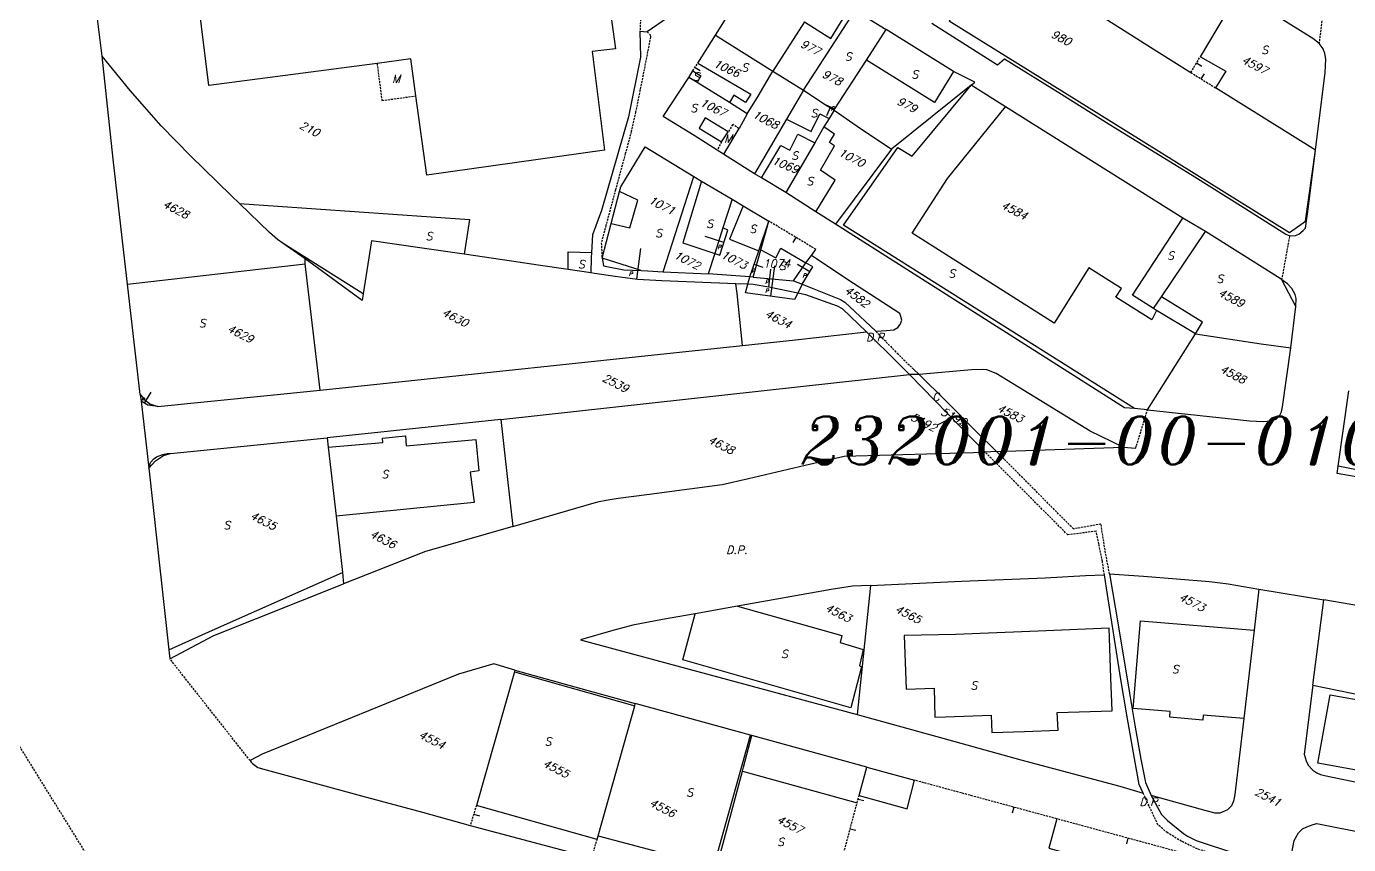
# Model space of a CAD drawing. Extents: x -334462 to -332769, y -29481 to -26664.
# Drawn here: x -334258.2 to -334092.9, y -28475.5 to -28373.3 of the extents above; entities that cross this region are included whole.
import ezdxf
from ezdxf.enums import TextEntityAlignment as Align

# ---------------------------------------------------------------- set-up
doc = ezdxf.new("R2010")
doc.units = 0
doc.header["$MEASUREMENT"] = 0
doc.linetypes.add('HIDDEN', pattern=[0.375, 0.25, -0.125])
for name, color, linetype in [('18', 7, 'CONTINUOUS'), ('20', 7, 'CONTINUOUS'), ('DP$DIVIDING$LINE', 7, 'CONTINUOUS'), ('EASEMENT$BOUNDA$', 7, 'CONTINUOUS'), ('ENC$$ST$$A$$TEXT', 7, 'CONTINUOUS'), ('ENCRO$$AREA$TEXT', 7, 'CONTINUOUS'), ('MAP$SHEET$BOUND$', 7, 'CONTINUOUS'), ('OUTER$FRAME', 7, 'CONTINUOUS'), ('PARCEL$BOUNDARY', 7, 'CONTINUOUS'), ('PARCEL$NUMBER', 7, 'CONTINUOUS'), ('STRUC$$FOOTPRINT', 7, 'CONTINUOUS')]:
    doc.layers.add(name, color=color, linetype=linetype)
doc.styles.add('ITALICT', font='ITALICT', dxfattribs={"height": 0.2})

msp = doc.modelspace()

# ---------------------------------------------------------------- linework, layer by layer
at = {"layer": '18', "color": 1, "linetype": 'Continuous'}
for p, q in [((-334111.94, -28377.85), (-334111.29, -28378.24)), ((-334174.61, -28378.4), (-334173.98, -28378.8)), ((-334111.35, -28379.85), (-334110.95, -28379.21)), ((-334162.02, -28399.64), (-334162.4, -28400.28)), ((-334202.28, -28471.69), (-334201.56, -28471.91)), ((-334120.51, -28474.69), (-334120.7, -28475.42))]:
    msp.add_line(p, q, dxfattribs=at)
at = {"layer": '18', "color": 2, "linetype": 'Continuous'}
for p, q in [((-334154.23, -28469.8), (-334153.51, -28470)), ((-334134.76, -28470.82), (-334134.96, -28471.55)), ((-334155.22, -28473.52), (-334154.5, -28473.71))]:
    msp.add_line(p, q, dxfattribs=at)
at = {"layer": 'DP$DIVIDING$LINE', "color": 30, "linetype": 'HIDDEN'}
for p, q in [((-334095.9, -28369.61), (-334096.63, -28375.44)), ((-334101.26, -28404.95), (-334100.27, -28399.44)), ((-334119.54, -28425.98), (-334118.06, -28421.17)), ((-334230.24, -28465), (-334240.26, -28452.28)), ((-334238.73, -28495.93), (-334263.81, -28455.53))]:
    msp.add_line(p, q, dxfattribs=at)
at = {"layer": 'DP$DIVIDING$LINE', "color": 2, "linetype": 'HIDDEN'}
for points in [[(-334180.59, -28373.97), (-334180.22, -28374.35), (-334180.18, -28374.6), (-334181.12, -28379.39), (-334182.05, -28384), (-334182.59, -28386.43), (-334183.33, -28389.17), (-334184.56, -28393.7), (-334185.76, -28398.16), (-334186.34, -28400.33), (-334186.24, -28402.22)], [(-334152.04, -28411.37), (-334149.35, -28414.12), (-334147.31, -28416.11)], [(-334123.45, -28441.79), (-334123.71, -28440.11), (-334124.47, -28436.35), (-334128.03, -28436.8), (-334138.37, -28426.46)], [(-334122.81, -28441.67), (-334123.37, -28438.72), (-334123.88, -28435.46), (-334127.32, -28436.06), (-334135.96, -28427.36)], [(-334100.61, -28479.94), (-334107.6, -28477.43), (-334111.83, -28476.03), (-334113.83, -28475.09), (-334115.59, -28474), (-334116.76, -28473.03), (-334118.62, -28469.05)]]:
    msp.add_lwpolyline(points, dxfattribs=at)
at = {"layer": 'EASEMENT$BOUNDA$', "color": 3, "linetype": 'HIDDEN'}
msp.add_line((-334171.3, -28387.7), (-334171.87, -28388.74), dxfattribs=at)
for points in [[(-334214.36, -28377.91), (-334213.76, -28382.54), (-334209.51, -28381.97)], [(-334169.13, -28386.04), (-334169.91, -28385.55), (-334170.47, -28386.44)]]:
    msp.add_lwpolyline(points, dxfattribs=at)
at = {"layer": 'ENC$$ST$$A$$TEXT', "color": 1, "linetype": 'Continuous'}
for p, q in [((-334157.67, -28383.34), (-334158.18, -28384.46)), ((-334171, -28400.29), (-334173.34, -28399.53)), ((-334167.21, -28402.99), (-334166.13, -28403.36)), ((-334165.4, -28405.86), (-334165.13, -28403.63)), ((-334165.16, -28406.99), (-334164.64, -28403.2)), ((-334160.29, -28403.96), (-334161.83, -28403.03)), ((-334243.41, -28420.35), (-334242.61, -28418.97))]:
    msp.add_line(p, q, dxfattribs=at)
at = {"layer": 'ENCRO$$AREA$TEXT', "color": 5, "linetype": 'Continuous'}
msp.add_line((-334181.9, -28404.88), (-334181.41, -28401.04), dxfattribs=at)
at = {"layer": 'OUTER$FRAME', "color": 2, "linetype": 'Continuous'}
msp.add_line((-334142.28, -28422.05), (-334144.28, -28423.07), dxfattribs=at)
at = {"layer": 'PARCEL$BOUNDARY', "color": 7, "linetype": 'Continuous'}
for p, q in [((-334248.7, -28376.99), (-334252.7, -28345.3)), ((-334111.46, -28377.07), (-334106.65, -28368.99)), ((-334160.93, -28372.73), (-334164.9, -28378.86)), ((-334161.05, -28381.26), (-334154.61, -28371.31)), ((-334154.61, -28371.31), (-334150.71, -28373.69)), ((-334181.5, -28373.88), (-334180.59, -28373.97)), ((-334174.28, -28377.87), (-334172.08, -28374.36)), ((-334172.08, -28374.36), (-334164.9, -28378.86)), ((-334153.2, -28377.51), (-334150.71, -28373.69)), ((-334142.3, -28378.91), (-334150.71, -28373.69)), ((-334157.14, -28383.58), (-334153.2, -28377.51)), ((-334175.4, -28379.65), (-334174.88, -28378.83)), ((-334164.9, -28378.86), (-334161.05, -28381.26)), ((-334174.36, -28380.29), (-334175.4, -28379.65)), ((-334170.31, -28382.79), (-334174.36, -28380.29)), ((-334140.12, -28380.61), (-334150.08, -28388.62)), ((-334135.82, -28383.32), (-334140.12, -28380.61)), ((-334097.07, -28388.75), (-334109.58, -28380.95)), ((-334168.11, -28384.19), (-334170.31, -28382.79)), ((-334161.05, -28381.26), (-334163.18, -28384.88)), ((-334161.05, -28381.26), (-334158.36, -28383.03)), ((-334157.23, -28383.73), (-334157.86, -28384.79)), ((-334157.23, -28383.73), (-334157.14, -28383.58)), ((-334113.63, -28397.22), (-334135.82, -28383.32)), ((-334169.13, -28386.04), (-334171.06, -28389.25)), ((-334163.18, -28384.88), (-334167.19, -28391.72)), ((-334158.5, -28385.84), (-334159.65, -28387.85)), ((-334157.86, -28384.79), (-334158.5, -28385.84)), ((-334171.06, -28389.25), (-334171.87, -28388.74)), ((-334167.19, -28391.72), (-334171.06, -28389.25)), ((-334159.65, -28387.85), (-334163.25, -28394.05)), ((-334150.08, -28388.62), (-334157.08, -28397.98)), ((-334178.59, -28403.93), (-334174.76, -28392.05)), ((-334174.76, -28392.05), (-334173.82, -28392.6)), ((-334173.82, -28392.6), (-334169.97, -28394.86)), ((-334166.3, -28392.21), (-334167.19, -28391.72)), ((-334163.25, -28394.05), (-334166.3, -28392.21)), ((-334185.09, -28397.92), (-334184.06, -28393.9)), ((-334159.5, -28396.44), (-334163.25, -28394.05)), ((-334169.97, -28394.86), (-334171.13, -28398.45)), ((-334169.97, -28394.86), (-334168.59, -28395.69)), ((-334168.59, -28395.69), (-334165.38, -28397.62)), ((-334166.38, -28401.18), (-334165.38, -28397.62)), ((-334157.08, -28397.98), (-334159.5, -28396.44)), ((-334110.82, -28398.92), (-334113.63, -28397.22)), ((-334171.13, -28398.45), (-334172.16, -28401.64)), ((-334116.31, -28407.08), (-334110.82, -28398.92)), ((-334223.36, -28402.32), (-334226.09, -28400.42)), ((-334223.34, -28402.94), (-334223.36, -28402.32)), ((-334172.16, -28401.64), (-334172.98, -28404.19)), ((-334167.35, -28404.6), (-334166.38, -28401.18)), ((-334160.75, -28402.83), (-334160.08, -28401.92)), ((-334245.56, -28405.48), (-334223.34, -28402.94)), ((-334221.47, -28418.72), (-334223.34, -28402.94)), ((-334187.66, -28404.06), (-334190.48, -28403.66)), ((-334178.59, -28403.93), (-334172.98, -28404.19)), ((-334167.75, -28404.56), (-334172.98, -28404.19)), ((-334162.33, -28405.05), (-334160.75, -28402.83)), ((-334243.96, -28419.26), (-334245.56, -28405.48)), ((-334168.02, -28405.49), (-334169.52, -28405.44)), ((-334167.35, -28404.6), (-334167.75, -28404.56)), ((-334167.35, -28404.6), (-334162.33, -28405.05)), ((-334162.33, -28405.05), (-334161.22, -28405.5)), ((-334117.33, -28408.54), (-334116.31, -28407.08)), ((-334116.92, -28408.78), (-334117.33, -28408.54)), ((-334112.08, -28411.69), (-334116.92, -28408.78)), ((-334100.14, -28413.42), (-334099.51, -28408.28)), ((-334118.06, -28421.17), (-334112.08, -28411.69)), ((-334221.47, -28418.72), (-334168.68, -28413.13)), ((-334198.89, -28422.41), (-334147.82, -28416.78)), ((-334147.82, -28416.78), (-334138.37, -28426.46)), ((-334146.62, -28416.79), (-334147.82, -28416.78)), ((-334147.31, -28416.11), (-334146.62, -28416.79)), ((-334241.76, -28420.76), (-334221.47, -28418.72)), ((-334094.22, -28428.23), (-334092.92, -28418.83)), ((-334243.96, -28419.26), (-334243.86, -28420.09)), ((-334243.86, -28420.09), (-334242.89, -28428.47)), ((-334198.89, -28422.41), (-334220.59, -28424.69)), ((-334118.06, -28421.17), (-334119.69, -28421.03)), ((-334240.16, -28426.64), (-334220.59, -28424.69)), ((-334220.59, -28424.69), (-334220.46, -28425.86)), ((-334220.46, -28425.86), (-334219.47, -28434.45)), ((-334136.92, -28426.39), (-334138.37, -28426.46)), ((-334136.92, -28426.39), (-334121.12, -28425.85)), ((-334135.96, -28427.36), (-334136.92, -28426.39)), ((-334121.12, -28425.85), (-334119.54, -28425.98)), ((-334242.89, -28428.47), (-334240.38, -28451.15)), ((-334219.47, -28434.45), (-334218.68, -28441.52)), ((-334218.68, -28441.52), (-334218.56, -28442.93)), ((-334152.68, -28443.13), (-334154.34, -28459.26)), ((-334104.13, -28443.57), (-334104.73, -28448.69)), ((-334104.13, -28443.57), (-334096.03, -28444.92)), ((-334097.42, -28455.58), (-334096.03, -28444.92)), ((-334080.3, -28447.62), (-334096.03, -28444.92)), ((-334169.32, -28445.73), (-334174.59, -28446.67)), ((-334104.73, -28448.69), (-334106.02, -28459.76)), ((-334240.38, -28451.15), (-334240.26, -28452.28)), ((-334197.12, -28453.71), (-334197.18, -28453.93)), ((-334197.18, -28453.93), (-334201.94, -28470.6)), ((-334097.42, -28455.58), (-334082.54, -28458.65)), ((-334186.74, -28474.42), (-334182.16, -28458.17)), ((-334182.16, -28458.17), (-334182.08, -28457.86)), ((-334167.7, -28461.81), (-334182.08, -28457.86)), ((-334167.5, -28461.86), (-334167.7, -28461.81)), ((-334153.16, -28465.82), (-334167.5, -28461.86)), ((-334171.91, -28478.26), (-334168.7, -28466.33)), ((-334154.12, -28469.38), (-334153.16, -28465.82)), ((-334153.16, -28465.82), (-334147.17, -28467.46)), ((-334202.71, -28473.09), (-334187.52, -28477.15)), ((-334186.86, -28474.84), (-334186.74, -28474.42))]:
    msp.add_line(p, q, dxfattribs=at)
at = {"layer": 'PARCEL$BOUNDARY', "color": 2, "linetype": 'HIDDEN'}
for p, q in [((-334181.22, -28368.23), (-334181.5, -28373.88)), ((-334174.88, -28378.83), (-334174.28, -28377.87)), ((-334112.65, -28379.04), (-334111.46, -28377.07)), ((-334112.65, -28379.04), (-334109.58, -28380.95)), ((-334129.39, -28472.28), (-334147.17, -28467.46)), ((-334156.4, -28477.94), (-334154.36, -28470.27)), ((-334154.36, -28470.27), (-334154.12, -28469.38)), ((-334201.94, -28470.6), (-334202.71, -28473.09)), ((-334112.68, -28476.82), (-334129.39, -28472.28)), ((-334187.52, -28477.15), (-334186.86, -28474.84))]:
    msp.add_line(p, q, dxfattribs=at)
at = {"layer": 'PARCEL$BOUNDARY', "color": 7, "linetype": 'Continuous'}
for points in [[(-334172.08, -28374.36), (-334165.77, -28364.29), (-334158.42, -28368.8)], [(-334172.41, -28365.38), (-334175.5, -28370.45), (-334180.59, -28373.97)], [(-334126.29, -28369.22), (-334127.1, -28369.89), (-334116.89, -28376.37), (-334112.65, -28379.04)], [(-334096.63, -28375.44), (-334097.42, -28374.81), (-334106.65, -28368.99)], [(-334145.01, -28372.9), (-334136.8, -28378.08), (-334135.94, -28377.32), (-334128.83, -28381.76), (-334122.84, -28385.51), (-334112.48, -28391.87), (-334105.79, -28396.08), (-334100.79, -28399.23), (-334100.27, -28399.44)], [(-334181.5, -28373.88), (-334181.43, -28377.11), (-334182.95, -28384.58), (-334186.3, -28396.29), (-334187.44, -28399.33), (-334187.55, -28401.54)], [(-334097.07, -28388.75), (-334095.88, -28379.06), (-334095.79, -28377.37), (-334095.91, -28376.66), (-334096.12, -28376.09), (-334096.63, -28375.44)], [(-334231.55, -28395.42), (-334232.61, -28394.39), (-334237.67, -28389.45), (-334241.35, -28385.72), (-334245.22, -28381.29), (-334248.7, -28376.99)], [(-334245.56, -28405.48), (-334245.88, -28402.6), (-334247.33, -28389.86), (-334248.7, -28376.99)], [(-334168.11, -28384.19), (-334166.74, -28382.01), (-334164.9, -28378.86)], [(-334140.12, -28380.61), (-334139.65, -28380.23), (-334142.3, -28378.91)], [(-334171.87, -28388.74), (-334174.72, -28386.92), (-334178.6, -28384.54), (-334175.4, -28379.65)], [(-334168.11, -28384.19), (-334169.12, -28386.02), (-334169.13, -28386.04)], [(-334158.36, -28383.03), (-334157.24, -28383.73), (-334157.23, -28383.73)], [(-334157.23, -28383.73), (-334154.35, -28385.74), (-334150.08, -28388.62)], [(-334184.06, -28393.9), (-334183.88, -28393.34), (-334180.83, -28388.33), (-334174.76, -28392.05)], [(-334100.27, -28399.44), (-334099.56, -28399.39), (-334099.16, -28399.23), (-334098.61, -28398.8), (-334098.33, -28398.47), (-334097.93, -28395.8), (-334097.07, -28388.75)], [(-334226.09, -28400.42), (-334226.8, -28399.92), (-334227.81, -28399.04), (-334231.55, -28395.42)], [(-334186.24, -28402.22), (-334185.13, -28398.08), (-334185.09, -28397.92)], [(-334119.69, -28421.03), (-334120.94, -28420.93), (-334157.08, -28397.98)], [(-334101.26, -28404.95), (-334101.49, -28404.78), (-334110.82, -28398.92)], [(-334203.46, -28401.75), (-334208.71, -28400.99), (-334215.04, -28400.06), (-334216.08, -28406.68)], [(-334216.08, -28406.68), (-334216.21, -28407.52), (-334223.36, -28402.32)], [(-334190.48, -28403.66), (-334194.21, -28403.12), (-334197.56, -28402.61), (-334203.46, -28401.75)], [(-334187.55, -28401.54), (-334187.58, -28402.18), (-334187.66, -28404.06)], [(-334186.24, -28402.22), (-334186.16, -28402.71), (-334186.07, -28403.19), (-334185.84, -28403.23), (-334183.51, -28403.7), (-334181.36, -28403.79)], [(-334160.08, -28401.92), (-334159.64, -28401.34), (-334159.51, -28401.16)], [(-334152.04, -28411.37), (-334150.7, -28411.29), (-334149.76, -28411.17), (-334149.27, -28410.9), (-334148.96, -28410.54), (-334148.76, -28409.99), (-334148.88, -28409.53), (-334149.01, -28409.16), (-334155.51, -28404.94), (-334159.42, -28402.34), (-334160.08, -28401.92)], [(-334169.52, -28405.44), (-334178.76, -28405.07), (-334181.8, -28404.89), (-334184.59, -28404.53), (-334187.18, -28404.14), (-334187.66, -28404.06)], [(-334181.36, -28403.79), (-334180.55, -28403.82), (-334178.59, -28403.93)], [(-334168.68, -28413.13), (-334169.36, -28406.65), (-334169.52, -28405.44)], [(-334161.75, -28406.62), (-334165.4, -28405.86), (-334167.34, -28405.51), (-334168.02, -28405.49)], [(-334161.22, -28405.5), (-334156.43, -28407.4), (-334155.91, -28407.72), (-334155.32, -28408.27), (-334152.04, -28411.37)], [(-334099.51, -28408.28), (-334099.51, -28408.27), (-334099.48, -28407.29), (-334099.62, -28406.77), (-334100.01, -28406.01), (-334100.58, -28405.46), (-334101.26, -28404.95)], [(-334153.18, -28411.46), (-334156.17, -28408.56), (-334156.82, -28408.25), (-334160.78, -28406.82), (-334161.75, -28406.62)], [(-334168.68, -28413.13), (-334162.08, -28412.45), (-334153.18, -28411.46)], [(-334147.82, -28416.78), (-334149.28, -28415.31), (-334153.18, -28411.46)], [(-334112.08, -28411.69), (-334103.85, -28412.92), (-334100.14, -28413.42)], [(-334118.06, -28421.17), (-334105.28, -28422.56), (-334103.59, -28422.65), (-334102.67, -28422.56), (-334101.97, -28422.33), (-334101.58, -28421.92), (-334101.3, -28421.43), (-334101.18, -28420.82), (-334100.14, -28413.42)], [(-334121.12, -28425.85), (-334125.23, -28423.83), (-334132.14, -28419.61), (-334137, -28416.65), (-334138.16, -28416.19), (-334138.57, -28416.13), (-334140.05, -28416.17), (-334146.62, -28416.79)], [(-334146.62, -28416.79), (-334143.29, -28420.07), (-334139.42, -28423.93), (-334136.92, -28426.39)], [(-334243.96, -28419.26), (-334243.43, -28419.89), (-334242.78, -28420.45), (-334241.76, -28420.76)], [(-334198.89, -28422.41), (-334198.05, -28429.87), (-334197.38, -28435.77)], [(-334242.89, -28428.47), (-334242.66, -28427.78), (-334242.28, -28427.32), (-334241.92, -28427.04), (-334241.15, -28426.75), (-334240.58, -28426.64), (-334240.16, -28426.64)], [(-334197.38, -28435.77), (-334187.23, -28432.82), (-334186.58, -28432.65), (-334185.74, -28432.45), (-334184.23, -28432.23), (-334180.66, -28431.78), (-334175.29, -28431.04), (-334171.23, -28430.52), (-334167.92, -28429.76), (-334160.84, -28428.1), (-334155.97, -28426.99), (-334138.37, -28426.46)], [(-334079.89, -28431.68), (-334094.34, -28429.12), (-334094.22, -28428.23)], [(-334197.38, -28435.77), (-334204.06, -28437.68), (-334208.32, -28438.88), (-334218.56, -28442.93)], [(-334152.68, -28443.13), (-334141.3, -28442.59), (-334130.85, -28442.17), (-334125.81, -28441.9), (-334123.45, -28441.79)], [(-334118.62, -28469.05), (-334119.12, -28467.99), (-334119.68, -28464.76), (-334120.59, -28459.53), (-334121.38, -28454.86), (-334123.2, -28443.48), (-334123.45, -28441.79)], [(-334122.81, -28441.67), (-334121.74, -28448.06), (-334120.3, -28456.57), (-334119.63, -28460.57), (-334118.9, -28464.81), (-334118.32, -28467.74), (-334117.59, -28469.35)], [(-334122.81, -28441.67), (-334118.56, -28441.97), (-334110.33, -28442.63), (-334107.98, -28442.93), (-334104.13, -28443.57)], [(-334240.26, -28452.28), (-334234.75, -28449.39), (-334218.56, -28442.93)], [(-334152.68, -28443.13), (-334154.92, -28443.21), (-334157.59, -28443.63), (-334169.32, -28445.73)], [(-334174.59, -28446.67), (-334178.69, -28447.39), (-334182.39, -28448.1), (-334184.9, -28448.74), (-334188.92, -28449.92), (-334154.34, -28459.26)], [(-334197.12, -28453.71), (-334199.78, -28452.91), (-334204.17, -28454.2), (-334228.72, -28464.21), (-334230.24, -28465)], [(-334197.12, -28453.71), (-334187.41, -28456.42), (-334182.08, -28457.86)], [(-334097.42, -28455.58), (-334098.49, -28464.21), (-334098.23, -28465.03), (-334097.97, -28465.57), (-334097.39, -28466.2), (-334096.92, -28466.52), (-334096.45, -28466.72), (-334095.95, -28466.88), (-334072.8, -28471.66)], [(-334154.34, -28459.26), (-334143.64, -28462.18), (-334133.89, -28464.89), (-334121.54, -28468.19), (-334118.62, -28469.05)], [(-334106.02, -28459.76), (-334107.13, -28469.23), (-334107.31, -28470.09), (-334107.58, -28470.66), (-334108.08, -28471.17), (-334109.02, -28471.56), (-334109.61, -28471.58), (-334110.73, -28471.28), (-334117.59, -28469.35)], [(-334168.7, -28466.33), (-334168.56, -28465.83), (-334167.5, -28461.86)], [(-334230.24, -28465), (-334230.09, -28465.19), (-334229.93, -28465.38), (-334229.28, -28465.85), (-334228.24, -28466.14), (-334225.29, -28466.95), (-334219.96, -28468.39), (-334216.29, -28469.39), (-334208.69, -28471.44), (-334202.71, -28473.09)], [(-334117.59, -28469.35), (-334116.31, -28471.75), (-334115.57, -28472.48), (-334113.56, -28474.12), (-334113.07, -28474.46), (-334111.98, -28474.98), (-334110.12, -28475.59), (-334107.26, -28476.51), (-334104.55, -28477.44), (-334101.87, -28478.44), (-334100.47, -28478.94)], [(-334100.47, -28478.94), (-334099.74, -28474.99), (-334099.2, -28474.01), (-334098.69, -28473.54), (-334098.16, -28473.28), (-334097.37, -28473), (-334096.89, -28472.86), (-334096.08, -28473.01), (-334076.74, -28476.86)]]:
    msp.add_lwpolyline(points, dxfattribs=at)
at = {"layer": 'PARCEL$BOUNDARY', "color": 2, "linetype": 'HIDDEN'}
msp.add_lwpolyline([(-334159.51, -28401.16), (-334160.78, -28400.38), (-334165.38, -28397.62)], dxfattribs=at)
at = {"layer": 'STRUC$$FOOTPRINT', "color": 1, "linetype": 'Continuous'}
for p, q in [((-334158.36, -28383.03), (-334157.14, -28383.58)), ((-334171.3, -28387.7), (-334170.47, -28386.44)), ((-334166.64, -28401.31), (-334165.38, -28397.62)), ((-334216.08, -28406.68), (-334226.09, -28400.42)), ((-334181.36, -28403.79), (-334186.24, -28402.22)), ((-334167.75, -28404.56), (-334166.64, -28401.31)), ((-334168.02, -28405.49), (-334167.75, -28404.56)), ((-334161.22, -28405.5), (-334161.75, -28406.62)), ((-334099.51, -28408.28), (-334101.26, -28404.95)), ((-334079.83, -28431.18), (-334094.22, -28428.23)), ((-334197.18, -28453.93), (-334182.16, -28458.17)), ((-334143.31, -28459.52), (-334137.6, -28459.33)), ((-334168.7, -28466.33), (-334154.36, -28470.27)), ((-334186.86, -28474.84), (-334201.94, -28470.6))]:
    msp.add_line(p, q, dxfattribs=at)
for points in [[(-334242.83, -28364.08), (-334243.57, -28364.16), (-334245.35, -28350.57), (-334239.46, -28349.72), (-334239.46, -28349.32), (-334197.61, -28343.93), (-334197.82, -28341.78), (-334189.25, -28340.66), (-334187.29, -28355.94), (-334184.68, -28355.73), (-334184.11, -28360.4), (-334186.68, -28360.66), (-334184.55, -28376.1), (-334187.47, -28376.44), (-334185.92, -28388.75), (-334208.13, -28391.85), (-334209.51, -28381.97)], [(-334214.36, -28377.91), (-334235.39, -28380.67), (-334236.75, -28369.51), (-334238.86, -28369.34), (-334240.06, -28367.58), (-334240.14, -28366.85)], [(-334141.96, -28367.84), (-334140.41, -28368.72), (-334142.87, -28372.6), (-334122.59, -28385.15), (-334100.3, -28399.05), (-334098.31, -28397.61), (-334097.07, -28388.75)], [(-334160.93, -28372.73), (-334157.64, -28374.78), (-334155.22, -28370.88)], [(-334209.51, -28381.97), (-334210.15, -28377.35), (-334214.36, -28377.91)], [(-334174.28, -28377.87), (-334167.64, -28381.76), (-334168.29, -28382.79), (-334169.78, -28381.89), (-334170.31, -28382.79)], [(-334142.3, -28378.91), (-334144.7, -28382.8), (-334153.2, -28377.51)], [(-334111.46, -28377.07), (-334108.29, -28378.88), (-334109.58, -28380.95)], [(-334174.88, -28378.83), (-334173.88, -28379.48), (-334174.36, -28380.29)], [(-334119.69, -28421.03), (-334156.08, -28398.11), (-334149.26, -28388.42), (-334147.49, -28389.49), (-334140.12, -28380.61)], [(-334163.18, -28384.88), (-334160.1, -28386.41), (-334159.03, -28384.2), (-334157.86, -28384.79)], [(-334116.92, -28408.78), (-334117.54, -28409.95), (-334122.03, -28407.11), (-334121.33, -28406.02), (-334125.39, -28403.43), (-334129.75, -28410.37), (-334147.46, -28399.11), (-334143.08, -28392.3), (-334135.82, -28383.32)], [(-334170.47, -28386.44), (-334173.35, -28384.71), (-334174.11, -28386.01), (-334171.3, -28387.7)], [(-334159.5, -28396.44), (-334157.09, -28392.49), (-334158.95, -28391.24), (-334157.18, -28388.19), (-334157.82, -28387.78), (-334157.2, -28386.75), (-334158.5, -28385.84)], [(-334166.3, -28392.21), (-334163.91, -28388.16), (-334162.78, -28388.74), (-334161.77, -28386.75), (-334159.65, -28387.85)], [(-334173.82, -28392.6), (-334176.15, -28400.33), (-334172.16, -28401.64)], [(-334185.09, -28397.92), (-334182.76, -28398.46), (-334181.76, -28395), (-334184.06, -28393.9)], [(-334231.55, -28395.42), (-334202.81, -28397.4), (-334203.46, -28401.75)], [(-334168.59, -28395.69), (-334170.32, -28399.85), (-334166.64, -28401.31)], [(-334117.33, -28408.54), (-334119.96, -28406.86), (-334113.63, -28397.22)], [(-334172.16, -28401.64), (-334171.5, -28401.85), (-334170.5, -28398.72), (-334171.13, -28398.45)], [(-334166.38, -28401.18), (-334164.52, -28402.2), (-334163.88, -28400.97), (-334160.75, -28402.83)], [(-334190.48, -28403.66), (-334190.48, -28401.43), (-334187.55, -28401.54)], [(-334161.22, -28405.5), (-334159.91, -28403.33), (-334160.75, -28402.83)], [(-334161.75, -28406.62), (-334162.18, -28407.4), (-334168.33, -28406.55), (-334168.02, -28405.49)], [(-334112.08, -28411.69), (-334111.18, -28410.22), (-334116.31, -28407.08)], [(-334241.76, -28420.76), (-334243.02, -28420.58), (-334243.86, -28420.09)], [(-334220.46, -28425.86), (-334213.64, -28425.26), (-334213.69, -28424.73), (-334210.79, -28424.44), (-334210.71, -28425.67), (-334202.02, -28424.87), (-334201.64, -28428.82), (-334202.72, -28428.95), (-334202.23, -28432.76), (-334219.47, -28434.45)], [(-334242.89, -28428.47), (-334242.04, -28427.57), (-334241.07, -28426.87), (-334240.16, -28426.64)], [(-334240.38, -28451.15), (-334234.55, -28448.55), (-334218.68, -28441.52)], [(-334169.32, -28445.73), (-334156.27, -28449.38), (-334156.49, -28450.24), (-334153.59, -28451.12), (-334154.06, -28453.16), (-334153.8, -28453.28), (-334155.14, -28458.42), (-334176.13, -28452.4), (-334174.59, -28446.67)], [(-334137.6, -28459.33), (-334137.51, -28461.49), (-334133.43, -28461.35), (-334129.25, -28461.2), (-334129.35, -28458.99), (-334122.5, -28458.8), (-334122.64, -28454.67), (-334122.85, -28448.47), (-334131.74, -28448.83), (-334142.08, -28449.25), (-334148.46, -28449.36), (-334148.22, -28456.09), (-334144.73, -28455.96), (-334144.66, -28459.56), (-334143.31, -28459.52)], [(-334106.02, -28459.76), (-334111.1, -28459.31), (-334111.15, -28459.95), (-334115.27, -28459.59), (-334115.22, -28458.85), (-334119.85, -28458.48), (-334118.95, -28447.55), (-334104.73, -28448.69)], [(-334067.6, -28461.75), (-334073.12, -28469.61), (-334096.77, -28465.34), (-334095.22, -28456.79), (-334067.79, -28461.71)], [(-334186.74, -28474.42), (-334172.25, -28478.22), (-334167.7, -28461.81)], [(-334154.12, -28469.38), (-334148.11, -28471.01), (-334147.17, -28467.46)], [(-334129.39, -28472.28), (-334130.39, -28475.94), (-334110.17, -28481.43), (-334113.41, -28493.56), (-334115.54, -28494.09), (-334151.64, -28484.35), (-334150.33, -28479.38), (-334156.4, -28477.94)]]:
    msp.add_lwpolyline(points, dxfattribs=at)

# ---------------------------------------------------------------- texts
at = {"layer": '20', "color": 2, "linetype": 'Continuous', "style": 'ITALICT'}
msp.add_text('5192', height=1, rotation=332.7705, dxfattribs=at).set_placement((-334144.28, -28423.07), align=Align.TOP_RIGHT)
at = {"layer": 'DP$DIVIDING$LINE', "color": 4, "linetype": 'Continuous', "style": 'ITALICT'}
for p in [(-334151.91, -28412.11), (-334117.73, -28470.15)]:
    msp.add_text('D.P.', height=1, dxfattribs=at).set_placement(p, align=Align.MIDDLE)
at = {"layer": 'DP$DIVIDING$LINE', "color": 2, "linetype": 'Continuous', "style": 'ITALICT'}
msp.add_text('D.P.', height=1, dxfattribs=at).set_placement((-334169.4, -28438.69), align=Align.MIDDLE)
at = {"layer": 'EASEMENT$BOUNDA$', "color": 3, "linetype": 'Continuous', "style": 'ITALICT'}
for s, p in [('M', (-334211.97, -28379.84)), ('M', (-334170.46, -28387.28)), ('C', (-334144.51, -28419.56))]:
    msp.add_text(s, height=1, dxfattribs=at).set_placement(p, align=Align.MIDDLE)
at = {"layer": 'ENC$$ST$$A$$TEXT', "color": 1, "linetype": 'Continuous', "style": 'ITALICT'}
for p in [(-334157.41, -28383.55), (-334171.59, -28400.86), (-334167.34, -28403.84), (-334160.95, -28404.4), (-334165.63, -28405.21), (-334165.65, -28406.31), (-334243.65, -28419.94)]:
    msp.add_text('P', height=0.5, dxfattribs=at).set_placement(p, align=Align.MIDDLE)
at = {"layer": 'ENCRO$$AREA$TEXT', "color": 5, "linetype": 'Continuous', "style": 'ITALICT'}
msp.add_text('P', height=0.5, dxfattribs=at).set_placement((-334182.66, -28404.18), align=Align.MIDDLE)
at = {"layer": 'MAP$SHEET$BOUND$', "color": 6, "linetype": 'Continuous', "style": 'ITALICT'}
msp.add_text('232001-00-010-0', height=6, dxfattribs=at).set_placement((-334119, -28425), align=Align.MIDDLE)
at = {"layer": 'PARCEL$NUMBER', "color": 7, "linetype": 'Continuous', "style": 'ITALICT'}
for s, p in [('980', (-334128.84, -28374.71)), ('977', (-334160.18, -28375.92)), ('4597', (-334104.65, -28378.12)), ('978', (-334157.46, -28379.69)), ('979', (-334148.11, -28383.08)), ('1068', (-334165.78, -28384.92)), ('210', (-334222.79, -28386.08)), ('1070', (-334155.03, -28389.68)), ('4628', (-334239.49, -28396.13)), ('1071', (-334178.77, -28395.63)), ('4584', (-334134.71, -28396.26)), ('1072', (-334175.59, -28402.49)), ('1073', (-334169.72, -28402.43)), ('4589', (-334107.59, -28407.2)), ('4630', (-334204.59, -28409.65)), ('4634', (-334164.22, -28409.83)), ('4629', (-334231.44, -28411.67)), ('4588', (-334107.37, -28416.74)), ('2539', (-334184.56, -28417.84)), ('4583', (-334135.21, -28421.62)), ('4638', (-334171.33, -28425.56)), ('4635', (-334228.57, -28435.03)), ('4636', (-334213.62, -28437.33)), ('4563', (-334156.71, -28446.55)), ('4573', (-334112.48, -28445.21)), ('4565', (-334147.97, -28446.71)), ('4554', (-334207.51, -28462.39)), ('4555', (-334191.99, -28465.99)), ('2541', (-334103.02, -28469.55)), ('4556', (-334178.68, -28470.91)), ('4557', (-334162.75, -28473))]:
    msp.add_text(s, height=1, rotation=332.7705, dxfattribs=at).set_placement(p, align=Align.MIDDLE)
at = {"layer": 'PARCEL$NUMBER', "color": 1, "linetype": 'Continuous', "style": 'ITALICT'}
for s, rotation, p in [('1066', 335.505, (-334170.65, -28378.51)), ('1067', 333.6449, (-334172.33, -28383.43)), ('1069', 338.2925, (-334163.32, -28390.59)), ('1074', 0.4584, (-334164.42, -28402.91)), ('4582', 322.8378, (-334154.37, -28407.06))]:
    msp.add_text(s, height=1, rotation=rotation, dxfattribs=at).set_placement(p, align=Align.MIDDLE)
at = {"layer": 'PARCEL$NUMBER', "color": 2, "linetype": 'Continuous', "style": 'ITALICT'}
msp.add_text('5192', height=1, rotation=332.7705, dxfattribs=at).set_placement((-334142.28, -28422.05), align=Align.MIDDLE)
at = {"layer": 'STRUC$$FOOTPRINT', "color": 1, "linetype": 'Continuous', "style": 'ITALICT'}
for p in [(-334103.42, -28376.23), (-334155.48, -28377.06), (-334174.48, -28379.54), (-334168.4, -28378.43), (-334147.15, -28379.28), (-334174.77, -28383.49), (-334159.75, -28384.13), (-334162.16, -28389.43), (-334160.27, -28392.62), (-334172.78, -28397.94), (-334207.86, -28399.49), (-334179.16, -28399.11), (-334167.4, -28398.59), (-334188.83, -28403), (-334115.18, -28401.92), (-334163.71, -28403.21), (-334142.53, -28404.16), (-334109.02, -28404.82), (-334236.21, -28410.36), (-334213.39, -28429.24), (-334233.13, -28435.6), (-334163.45, -28451.68), (-334114.61, -28453.59), (-334139.76, -28455.61), (-334193, -28462.62), (-334175.28, -28468.98), (-334163.92, -28475.17)]:
    msp.add_text('S', height=1, dxfattribs=at).set_placement(p, align=Align.MIDDLE)

doc.saveas('drawing.dxf')
